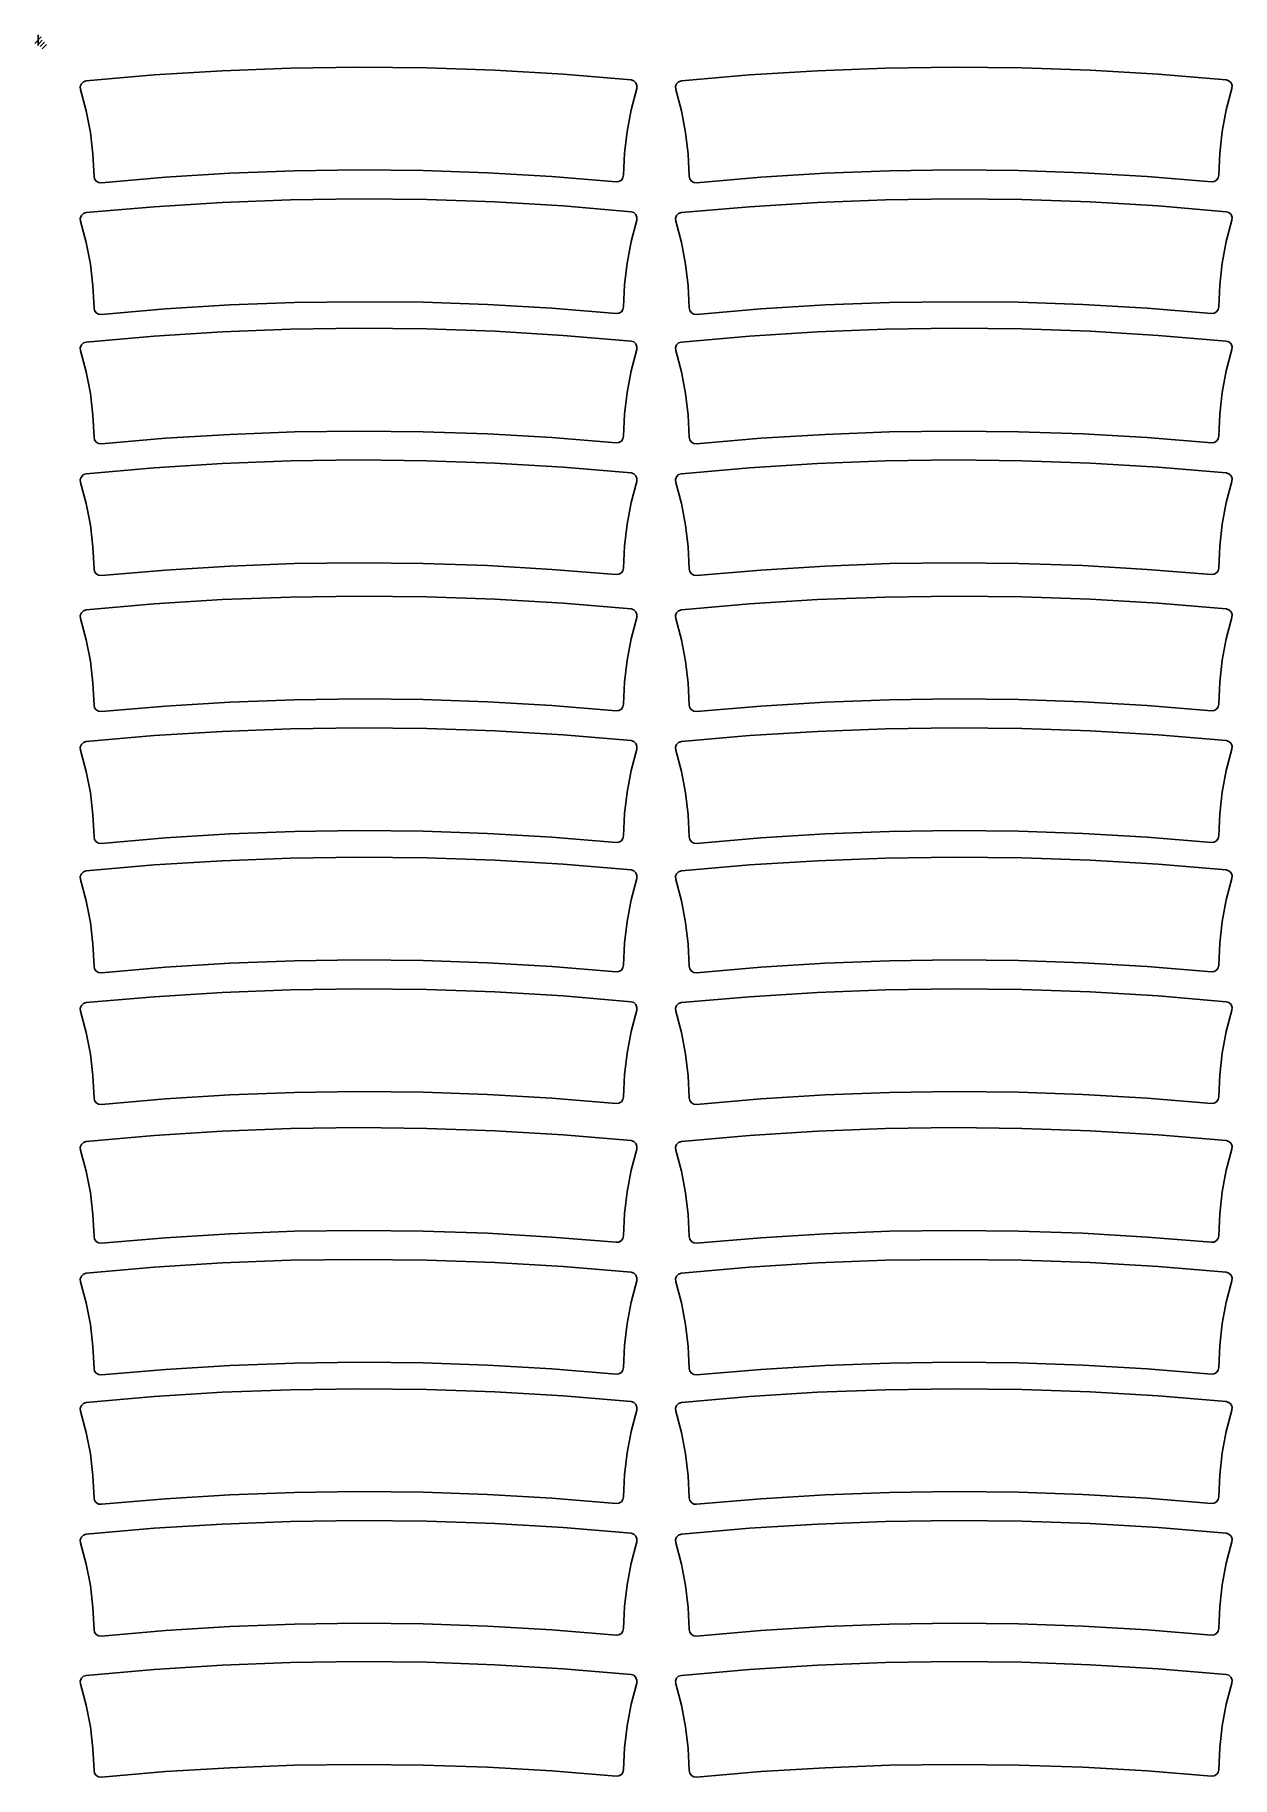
# Model space of a CAD drawing. Extents: x -1 to 317, y 27 to 489.
import ezdxf

# ---------------------------------------------------------------- set-up
doc = ezdxf.new("R2010")
doc.units = 0

msp = doc.modelspace()

# ---------------------------------------------------------------- linework, layer by layer
at = {"layer": 'Layer 1'}
for p, q in [((0.846666, 488.527), (-0.846666, 486.833)), ((0, 489.091), (0, 486.269)), ((1.12889, 487.68), (0, 486.55111)), ((1.69333, 487.116), (0.56444, 485.98711)), ((2.25778, 486.551), (1.12889, 485.42211))]:
    msp.add_line(p, q, dxfattribs=at)
at = {"layer": 'PERIMETER'}
for p, q in [((66.910876, 480.273143), (84.98301, 480.524939)), ((84.98301, 480.524939), (103.055914, 480.336343)), ((224.688876, 480.273143), (242.76101, 480.524939)), ((242.76101, 480.524939), (260.833914, 480.336343)), ((11.200431, 475.36565), (11.4785, 476.092545)), ((11.4785, 476.092545), (12.041029, 476.630374)), ((12.041029, 476.630374), (12.77967, 476.875546)), ((12.77967, 476.875546), (30.801148, 478.448432)), ((30.801148, 478.448432), (48.847569, 479.580969)), ((48.847569, 479.580969), (66.910876, 480.273143)), ((103.055914, 480.336343), (121.12153, 479.707341)), ((121.12153, 479.707341), (139.171801, 478.63792)), ((139.171801, 478.63792), (157.19867, 477.128064)), ((157.19867, 477.128064), (157.938164, 476.885475)), ((157.938164, 476.885475), (158.50257, 476.349615)), ((158.50257, 476.349615), (158.783178, 475.623694)), ((168.978431, 475.36565), (169.2565, 476.092545)), ((169.2565, 476.092545), (169.819029, 476.630374)), ((169.819029, 476.630374), (170.55767, 476.875546)), ((170.55767, 476.875546), (188.579148, 478.448432)), ((188.579148, 478.448432), (206.625569, 479.580969)), ((206.625569, 479.580969), (224.688876, 480.273143)), ((260.833914, 480.336343), (278.89953, 479.707341)), ((278.89953, 479.707341), (296.949801, 478.63792)), ((296.949801, 478.63792), (314.97667, 477.128064)), ((314.97667, 477.128064), (315.716164, 476.885475)), ((315.716164, 476.885475), (316.28057, 476.349615)), ((316.28057, 476.349615), (316.561178, 475.623694)), ((11.26038, 474.589696), (11.200431, 475.36565)), ((12.773275, 468.957597), (11.26038, 474.589696)), ((158.72594, 474.847534), (157.232764, 469.210199)), ((158.783178, 475.623694), (158.72594, 474.847534)), ((169.03838, 474.589696), (168.978431, 475.36565)), ((170.551275, 468.957597), (169.03838, 474.589696)), ((316.50394, 474.847534), (315.010764, 469.210199)), ((316.561178, 475.623694), (316.50394, 474.847534)), ((13.876877, 463.238839), (12.773275, 468.957597)), ((157.232764, 469.210199), (156.149179, 463.487637)), ((171.654877, 463.238839), (170.551275, 468.957597)), ((315.010764, 469.210199), (313.927179, 463.487637)), ((14.567713, 457.455685), (13.876877, 463.238839)), ((156.149179, 463.487637), (155.478579, 457.702125)), ((172.345713, 457.455685), (171.654877, 463.238839)), ((313.927179, 463.487637), (313.256579, 457.702125)), ((14.84231, 451.630396), (14.567713, 457.455685)), ((155.478579, 457.702125), (155.22436, 451.875934)), ((172.62031, 451.630396), (172.345713, 457.455685)), ((313.256579, 457.702125), (313.00236, 451.875934)), ((67.950318, 453.037529), (50.878394, 452.395127)), ((85.030287, 453.271579), (67.950318, 453.037529)), ((102.11097, 453.097264), (85.030287, 453.271579)), ((119.185037, 452.514571), (102.11097, 453.097264)), ((225.728318, 453.037529), (208.656394, 452.395127)), ((242.808287, 453.271579), (225.728318, 453.037529)), ((259.88897, 453.097264), (242.808287, 453.271579)), ((276.963037, 452.514571), (259.88897, 453.097264)), ((15.000282, 450.91834), (14.84231, 451.630396)), ((15.4315, 450.330097), (15.000282, 450.91834)), ((16.063017, 449.965178), (15.4315, 450.330097)), ((16.788, 449.885316), (16.063017, 449.965178)), ((33.821844, 451.344385), (16.788, 449.885316)), ((50.878394, 452.395127), (33.821844, 451.344385)), ((136.245157, 451.523487), (119.185037, 452.514571)), ((153.284, 450.124), (136.245157, 451.523487)), ((153.28476, 450.124044), (153.284, 450.124)), ((154.009471, 450.206435), (153.28476, 450.124044)), ((154.639719, 450.573562), (154.009471, 450.206435)), ((155.068882, 451.163318), (154.639719, 450.573562)), ((155.22436, 451.875934), (155.068882, 451.163318)), ((172.778282, 450.91834), (172.62031, 451.630396)), ((173.2095, 450.330097), (172.778282, 450.91834)), ((173.841017, 449.965178), (173.2095, 450.330097)), ((174.566, 449.885316), (173.841017, 449.965178)), ((191.599844, 451.344385), (174.566, 449.885316)), ((208.656394, 452.395127), (191.599844, 451.344385)), ((294.023157, 451.523487), (276.963037, 452.514571)), ((311.062, 450.124), (294.023157, 451.523487)), ((311.06276, 450.124044), (311.062, 450.124)), ((311.787471, 450.206435), (311.06276, 450.124044)), ((312.417719, 450.573562), (311.787471, 450.206435)), ((312.846882, 451.163318), (312.417719, 450.573562)), ((313.00236, 451.875934), (312.846882, 451.163318)), ((12.77967, 441.952546), (30.801148, 443.525432)), ((30.801148, 443.525432), (48.847569, 444.657969)), ((48.847569, 444.657969), (66.910876, 445.350143)), ((66.910876, 445.350143), (84.98301, 445.601939)), ((84.98301, 445.601939), (103.055914, 445.413343)), ((103.055914, 445.413343), (121.12153, 444.784341)), ((121.12153, 444.784341), (139.171801, 443.71492)), ((139.171801, 443.71492), (157.19867, 442.205064)), ((170.55767, 441.952546), (188.579148, 443.525432)), ((188.579148, 443.525432), (206.625569, 444.657969)), ((206.625569, 444.657969), (224.688876, 445.350143)), ((224.688876, 445.350143), (242.76101, 445.601939)), ((242.76101, 445.601939), (260.833914, 445.413343)), ((260.833914, 445.413343), (278.89953, 444.784341)), ((278.89953, 444.784341), (296.949801, 443.71492)), ((296.949801, 443.71492), (314.97667, 442.205064)), ((11.200431, 440.44265), (11.4785, 441.169545)), ((11.26038, 439.666696), (11.200431, 440.44265)), ((12.773275, 434.034597), (11.26038, 439.666696)), ((11.4785, 441.169545), (12.041029, 441.707374)), ((12.041029, 441.707374), (12.77967, 441.952546)), ((157.19867, 442.205064), (157.938164, 441.962475)), ((158.72594, 439.924534), (157.232764, 434.287199)), ((157.938164, 441.962475), (158.50257, 441.426615)), ((158.50257, 441.426615), (158.783178, 440.700694)), ((158.783178, 440.700694), (158.72594, 439.924534)), ((168.978431, 440.44265), (169.2565, 441.169545)), ((169.03838, 439.666696), (168.978431, 440.44265)), ((170.551275, 434.034597), (169.03838, 439.666696)), ((169.2565, 441.169545), (169.819029, 441.707374)), ((169.819029, 441.707374), (170.55767, 441.952546)), ((314.97667, 442.205064), (315.716164, 441.962475)), ((316.50394, 439.924534), (315.010764, 434.287199)), ((315.716164, 441.962475), (316.28057, 441.426615)), ((316.28057, 441.426615), (316.561178, 440.700694)), ((316.561178, 440.700694), (316.50394, 439.924534)), ((157.232764, 434.287199), (156.149179, 428.564637)), ((315.010764, 434.287199), (313.927179, 428.564637)), ((13.876877, 428.315839), (12.773275, 434.034597)), ((171.654877, 428.315839), (170.551275, 434.034597)), ((14.567713, 422.532685), (13.876877, 428.315839)), ((156.149179, 428.564637), (155.478579, 422.779125)), ((172.345713, 422.532685), (171.654877, 428.315839)), ((313.927179, 428.564637), (313.256579, 422.779125)), ((14.84231, 416.707396), (14.567713, 422.532685)), ((155.478579, 422.779125), (155.22436, 416.952934)), ((172.62031, 416.707396), (172.345713, 422.532685)), ((313.256579, 422.779125), (313.00236, 416.952934)), ((15.000282, 415.99534), (14.84231, 416.707396)), ((15.4315, 415.407097), (15.000282, 415.99534)), ((33.821844, 416.421385), (16.788, 414.962316)), ((50.878394, 417.472127), (33.821844, 416.421385)), ((67.950318, 418.114529), (50.878394, 417.472127)), ((85.030287, 418.348579), (67.950318, 418.114529)), ((102.11097, 418.174264), (85.030287, 418.348579)), ((119.185037, 417.591571), (102.11097, 418.174264)), ((136.245157, 416.600487), (119.185037, 417.591571)), ((153.284, 415.201), (136.245157, 416.600487)), ((155.068882, 416.240318), (154.639719, 415.650562)), ((155.22436, 416.952934), (155.068882, 416.240318)), ((172.778282, 415.99534), (172.62031, 416.707396)), ((173.2095, 415.407097), (172.778282, 415.99534)), ((191.599844, 416.421385), (174.566, 414.962316)), ((208.656394, 417.472127), (191.599844, 416.421385)), ((225.728318, 418.114529), (208.656394, 417.472127)), ((242.808287, 418.348579), (225.728318, 418.114529)), ((259.88897, 418.174264), (242.808287, 418.348579)), ((276.963037, 417.591571), (259.88897, 418.174264)), ((294.023157, 416.600487), (276.963037, 417.591571)), ((311.062, 415.201), (294.023157, 416.600487)), ((312.846882, 416.240318), (312.417719, 415.650562)), ((313.00236, 416.952934), (312.846882, 416.240318)), ((16.063017, 415.042178), (15.4315, 415.407097)), ((16.788, 414.962316), (16.063017, 415.042178)), ((66.910876, 411.051143), (84.98301, 411.302939)), ((84.98301, 411.302939), (103.055914, 411.114343)), ((153.28476, 415.201044), (153.284, 415.201)), ((154.009471, 415.283435), (153.28476, 415.201044)), ((154.639719, 415.650562), (154.009471, 415.283435)), ((173.841017, 415.042178), (173.2095, 415.407097)), ((174.566, 414.962316), (173.841017, 415.042178)), ((224.688876, 411.051143), (242.76101, 411.302939)), ((242.76101, 411.302939), (260.833914, 411.114343)), ((311.06276, 415.201044), (311.062, 415.201)), ((311.787471, 415.283435), (311.06276, 415.201044)), ((312.417719, 415.650562), (311.787471, 415.283435)), ((11.200431, 406.14365), (11.4785, 406.870545)), ((11.4785, 406.870545), (12.041029, 407.408374)), ((12.041029, 407.408374), (12.77967, 407.653546)), ((12.77967, 407.653546), (30.801148, 409.226432)), ((30.801148, 409.226432), (48.847569, 410.358969)), ((48.847569, 410.358969), (66.910876, 411.051143)), ((103.055914, 411.114343), (121.12153, 410.485341)), ((121.12153, 410.485341), (139.171801, 409.41592)), ((139.171801, 409.41592), (157.19867, 407.906064)), ((157.19867, 407.906064), (157.938164, 407.663475)), ((157.938164, 407.663475), (158.50257, 407.127615)), ((158.50257, 407.127615), (158.783178, 406.401694)), ((168.978431, 406.14365), (169.2565, 406.870545)), ((169.2565, 406.870545), (169.819029, 407.408374)), ((169.819029, 407.408374), (170.55767, 407.653546)), ((170.55767, 407.653546), (188.579148, 409.226432)), ((188.579148, 409.226432), (206.625569, 410.358969)), ((206.625569, 410.358969), (224.688876, 411.051143)), ((260.833914, 411.114343), (278.89953, 410.485341)), ((278.89953, 410.485341), (296.949801, 409.41592)), ((296.949801, 409.41592), (314.97667, 407.906064)), ((314.97667, 407.906064), (315.716164, 407.663475)), ((315.716164, 407.663475), (316.28057, 407.127615)), ((316.28057, 407.127615), (316.561178, 406.401694)), ((11.26038, 405.367696), (11.200431, 406.14365)), ((12.773275, 399.735597), (11.26038, 405.367696)), ((158.72594, 405.625534), (157.232764, 399.988199)), ((158.783178, 406.401694), (158.72594, 405.625534)), ((169.03838, 405.367696), (168.978431, 406.14365)), ((170.551275, 399.735597), (169.03838, 405.367696)), ((316.50394, 405.625534), (315.010764, 399.988199)), ((316.561178, 406.401694), (316.50394, 405.625534)), ((13.876877, 394.016839), (12.773275, 399.735597)), ((157.232764, 399.988199), (156.149179, 394.265637)), ((171.654877, 394.016839), (170.551275, 399.735597)), ((315.010764, 399.988199), (313.927179, 394.265637)), ((14.567713, 388.233685), (13.876877, 394.016839)), ((156.149179, 394.265637), (155.478579, 388.480125)), ((172.345713, 388.233685), (171.654877, 394.016839)), ((313.927179, 394.265637), (313.256579, 388.480125)), ((14.84231, 382.408396), (14.567713, 388.233685)), ((155.478579, 388.480125), (155.22436, 382.653934)), ((172.62031, 382.408396), (172.345713, 388.233685)), ((313.256579, 388.480125), (313.00236, 382.653934)), ((67.950318, 383.815529), (50.878394, 383.173127)), ((85.030287, 384.049579), (67.950318, 383.815529)), ((102.11097, 383.875264), (85.030287, 384.049579)), ((119.185037, 383.292571), (102.11097, 383.875264)), ((225.728318, 383.815529), (208.656394, 383.173127)), ((242.808287, 384.049579), (225.728318, 383.815529)), ((259.88897, 383.875264), (242.808287, 384.049579)), ((276.963037, 383.292571), (259.88897, 383.875264)), ((15.000282, 381.69634), (14.84231, 382.408396)), ((15.4315, 381.108097), (15.000282, 381.69634)), ((16.063017, 380.743178), (15.4315, 381.108097)), ((16.788, 380.663316), (16.063017, 380.743178)), ((33.821844, 382.122385), (16.788, 380.663316)), ((50.878394, 383.173127), (33.821844, 382.122385)), ((136.245157, 382.301487), (119.185037, 383.292571)), ((153.284, 380.902), (136.245157, 382.301487)), ((153.28476, 380.902044), (153.284, 380.902)), ((154.009471, 380.984435), (153.28476, 380.902044)), ((154.639719, 381.351562), (154.009471, 380.984435)), ((155.068882, 381.941318), (154.639719, 381.351562)), ((155.22436, 382.653934), (155.068882, 381.941318)), ((172.778282, 381.69634), (172.62031, 382.408396)), ((173.2095, 381.108097), (172.778282, 381.69634)), ((173.841017, 380.743178), (173.2095, 381.108097)), ((174.566, 380.663316), (173.841017, 380.743178)), ((191.599844, 382.122385), (174.566, 380.663316)), ((208.656394, 383.173127), (191.599844, 382.122385)), ((294.023157, 382.301487), (276.963037, 383.292571)), ((311.062, 380.902), (294.023157, 382.301487)), ((311.06276, 380.902044), (311.062, 380.902)), ((311.787471, 380.984435), (311.06276, 380.902044)), ((312.417719, 381.351562), (311.787471, 380.984435)), ((312.846882, 381.941318), (312.417719, 381.351562)), ((313.00236, 382.653934), (312.846882, 381.941318)), ((12.77967, 372.729546), (30.801148, 374.302432)), ((30.801148, 374.302432), (48.847569, 375.434969)), ((48.847569, 375.434969), (66.910876, 376.127143)), ((66.910876, 376.127143), (84.98301, 376.378939)), ((84.98301, 376.378939), (103.055914, 376.190343)), ((103.055914, 376.190343), (121.12153, 375.561341)), ((121.12153, 375.561341), (139.171801, 374.49192)), ((139.171801, 374.49192), (157.19867, 372.982064)), ((170.55767, 372.729546), (188.579148, 374.302432)), ((188.579148, 374.302432), (206.625569, 375.434969)), ((206.625569, 375.434969), (224.688876, 376.127143)), ((224.688876, 376.127143), (242.76101, 376.378939)), ((242.76101, 376.378939), (260.833914, 376.190343)), ((260.833914, 376.190343), (278.89953, 375.561341)), ((278.89953, 375.561341), (296.949801, 374.49192)), ((296.949801, 374.49192), (314.97667, 372.982064)), ((11.200431, 371.21965), (11.4785, 371.946545)), ((11.26038, 370.443696), (11.200431, 371.21965)), ((12.773275, 364.811597), (11.26038, 370.443696)), ((11.4785, 371.946545), (12.041029, 372.484374)), ((12.041029, 372.484374), (12.77967, 372.729546)), ((157.19867, 372.982064), (157.938164, 372.739475)), ((158.72594, 370.701534), (157.232764, 365.064199)), ((157.938164, 372.739475), (158.50257, 372.203615)), ((158.50257, 372.203615), (158.783178, 371.477694)), ((158.783178, 371.477694), (158.72594, 370.701534)), ((168.978431, 371.21965), (169.2565, 371.946545)), ((169.03838, 370.443696), (168.978431, 371.21965)), ((170.551275, 364.811597), (169.03838, 370.443696)), ((169.2565, 371.946545), (169.819029, 372.484374)), ((169.819029, 372.484374), (170.55767, 372.729546)), ((314.97667, 372.982064), (315.716164, 372.739475)), ((316.50394, 370.701534), (315.010764, 365.064199)), ((315.716164, 372.739475), (316.28057, 372.203615)), ((316.28057, 372.203615), (316.561178, 371.477694)), ((316.561178, 371.477694), (316.50394, 370.701534)), ((157.232764, 365.064199), (156.149179, 359.341637)), ((315.010764, 365.064199), (313.927179, 359.341637)), ((13.876877, 359.092839), (12.773275, 364.811597)), ((171.654877, 359.092839), (170.551275, 364.811597)), ((14.567713, 353.309685), (13.876877, 359.092839)), ((156.149179, 359.341637), (155.478579, 353.556125)), ((172.345713, 353.309685), (171.654877, 359.092839)), ((313.927179, 359.341637), (313.256579, 353.556125)), ((14.84231, 347.484396), (14.567713, 353.309685)), ((155.478579, 353.556125), (155.22436, 347.729934)), ((172.62031, 347.484396), (172.345713, 353.309685)), ((313.256579, 353.556125), (313.00236, 347.729934)), ((15.000282, 346.77234), (14.84231, 347.484396)), ((15.4315, 346.184097), (15.000282, 346.77234)), ((33.821844, 347.198385), (16.788, 345.739316)), ((50.878394, 348.249127), (33.821844, 347.198385)), ((67.950318, 348.891529), (50.878394, 348.249127)), ((85.030287, 349.125579), (67.950318, 348.891529)), ((102.11097, 348.951264), (85.030287, 349.125579)), ((119.185037, 348.368571), (102.11097, 348.951264)), ((136.245157, 347.377487), (119.185037, 348.368571)), ((153.284, 345.978), (136.245157, 347.377487)), ((155.068882, 347.017318), (154.639719, 346.427562)), ((155.22436, 347.729934), (155.068882, 347.017318)), ((172.778282, 346.77234), (172.62031, 347.484396)), ((173.2095, 346.184097), (172.778282, 346.77234)), ((191.599844, 347.198385), (174.566, 345.739316)), ((208.656394, 348.249127), (191.599844, 347.198385)), ((225.728318, 348.891529), (208.656394, 348.249127)), ((242.808287, 349.125579), (225.728318, 348.891529)), ((259.88897, 348.951264), (242.808287, 349.125579)), ((276.963037, 348.368571), (259.88897, 348.951264)), ((294.023157, 347.377487), (276.963037, 348.368571)), ((311.062, 345.978), (294.023157, 347.377487)), ((312.846882, 347.017318), (312.417719, 346.427562)), ((313.00236, 347.729934), (312.846882, 347.017318)), ((16.063017, 345.819178), (15.4315, 346.184097)), ((16.788, 345.739316), (16.063017, 345.819178)), ((153.28476, 345.978044), (153.284, 345.978)), ((154.009471, 346.060435), (153.28476, 345.978044)), ((154.639719, 346.427562), (154.009471, 346.060435)), ((173.841017, 345.819178), (173.2095, 346.184097)), ((174.566, 345.739316), (173.841017, 345.819178)), ((311.06276, 345.978044), (311.062, 345.978)), ((311.787471, 346.060435), (311.06276, 345.978044)), ((312.417719, 346.427562), (311.787471, 346.060435)), ((12.77967, 336.646546), (30.801148, 338.219432)), ((30.801148, 338.219432), (48.847569, 339.351969)), ((48.847569, 339.351969), (66.910876, 340.044143)), ((66.910876, 340.044143), (84.98301, 340.295939)), ((84.98301, 340.295939), (103.055914, 340.107343)), ((103.055914, 340.107343), (121.12153, 339.478341)), ((121.12153, 339.478341), (139.171801, 338.40892)), ((139.171801, 338.40892), (157.19867, 336.899064)), ((170.55767, 336.646546), (188.579148, 338.219432)), ((188.579148, 338.219432), (206.625569, 339.351969)), ((206.625569, 339.351969), (224.688876, 340.044143)), ((224.688876, 340.044143), (242.76101, 340.295939)), ((242.76101, 340.295939), (260.833914, 340.107343)), ((260.833914, 340.107343), (278.89953, 339.478341)), ((278.89953, 339.478341), (296.949801, 338.40892)), ((296.949801, 338.40892), (314.97667, 336.899064)), ((11.200431, 335.13665), (11.4785, 335.863545)), ((11.26038, 334.360696), (11.200431, 335.13665)), ((12.773275, 328.728597), (11.26038, 334.360696)), ((11.4785, 335.863545), (12.041029, 336.401374)), ((12.041029, 336.401374), (12.77967, 336.646546)), ((157.19867, 336.899064), (157.938164, 336.656475)), ((158.72594, 334.618534), (157.232764, 328.981199)), ((157.938164, 336.656475), (158.50257, 336.120615)), ((158.50257, 336.120615), (158.783178, 335.394694)), ((158.783178, 335.394694), (158.72594, 334.618534)), ((168.978431, 335.13665), (169.2565, 335.863545)), ((169.03838, 334.360696), (168.978431, 335.13665)), ((170.551275, 328.728597), (169.03838, 334.360696)), ((169.2565, 335.863545), (169.819029, 336.401374)), ((169.819029, 336.401374), (170.55767, 336.646546)), ((314.97667, 336.899064), (315.716164, 336.656475)), ((316.50394, 334.618534), (315.010764, 328.981199)), ((315.716164, 336.656475), (316.28057, 336.120615)), ((316.28057, 336.120615), (316.561178, 335.394694)), ((316.561178, 335.394694), (316.50394, 334.618534)), ((13.876877, 323.009839), (12.773275, 328.728597)), ((157.232764, 328.981199), (156.149179, 323.258637)), ((171.654877, 323.009839), (170.551275, 328.728597)), ((315.010764, 328.981199), (313.927179, 323.258637)), ((14.567713, 317.226685), (13.876877, 323.009839)), ((156.149179, 323.258637), (155.478579, 317.473125)), ((172.345713, 317.226685), (171.654877, 323.009839)), ((313.927179, 323.258637), (313.256579, 317.473125)), ((14.84231, 311.401396), (14.567713, 317.226685)), ((155.478579, 317.473125), (155.22436, 311.646934)), ((172.62031, 311.401396), (172.345713, 317.226685)), ((313.256579, 317.473125), (313.00236, 311.646934)), ((15.000282, 310.68934), (14.84231, 311.401396)), ((15.4315, 310.101097), (15.000282, 310.68934)), ((16.063017, 309.736178), (15.4315, 310.101097)), ((16.788, 309.656316), (16.063017, 309.736178)), ((33.821844, 311.115385), (16.788, 309.656316)), ((50.878394, 312.166127), (33.821844, 311.115385)), ((67.950318, 312.808529), (50.878394, 312.166127)), ((85.030287, 313.042579), (67.950318, 312.808529)), ((102.11097, 312.868264), (85.030287, 313.042579)), ((119.185037, 312.285571), (102.11097, 312.868264)), ((136.245157, 311.294487), (119.185037, 312.285571)), ((153.284, 309.895), (136.245157, 311.294487)), ((153.28476, 309.895044), (153.284, 309.895)), ((154.009471, 309.977435), (153.28476, 309.895044)), ((154.639719, 310.344562), (154.009471, 309.977435)), ((155.068882, 310.934318), (154.639719, 310.344562)), ((155.22436, 311.646934), (155.068882, 310.934318)), ((172.778282, 310.68934), (172.62031, 311.401396)), ((173.2095, 310.101097), (172.778282, 310.68934)), ((173.841017, 309.736178), (173.2095, 310.101097)), ((174.566, 309.656316), (173.841017, 309.736178)), ((191.599844, 311.115385), (174.566, 309.656316)), ((208.656394, 312.166127), (191.599844, 311.115385)), ((225.728318, 312.808529), (208.656394, 312.166127)), ((242.808287, 313.042579), (225.728318, 312.808529)), ((259.88897, 312.868264), (242.808287, 313.042579)), ((276.963037, 312.285571), (259.88897, 312.868264)), ((294.023157, 311.294487), (276.963037, 312.285571)), ((311.062, 309.895), (294.023157, 311.294487)), ((311.06276, 309.895044), (311.062, 309.895)), ((311.787471, 309.977435), (311.06276, 309.895044)), ((312.417719, 310.344562), (311.787471, 309.977435)), ((312.846882, 310.934318), (312.417719, 310.344562)), ((313.00236, 311.646934), (312.846882, 310.934318)), ((48.847569, 304.428969), (66.910876, 305.121143)), ((66.910876, 305.121143), (84.98301, 305.372939)), ((84.98301, 305.372939), (103.055914, 305.184343)), ((103.055914, 305.184343), (121.12153, 304.555341)), ((206.625569, 304.428969), (224.688876, 305.121143)), ((224.688876, 305.121143), (242.76101, 305.372939)), ((242.76101, 305.372939), (260.833914, 305.184343)), ((260.833914, 305.184343), (278.89953, 304.555341)), ((11.200431, 300.21365), (11.4785, 300.940545)), ((11.4785, 300.940545), (12.041029, 301.478374)), ((12.041029, 301.478374), (12.77967, 301.723546)), ((12.77967, 301.723546), (30.801148, 303.296432)), ((30.801148, 303.296432), (48.847569, 304.428969)), ((121.12153, 304.555341), (139.171801, 303.48592)), ((139.171801, 303.48592), (157.19867, 301.976064)), ((157.19867, 301.976064), (157.938164, 301.733475)), ((157.938164, 301.733475), (158.50257, 301.197615)), ((158.50257, 301.197615), (158.783178, 300.471694)), ((158.783178, 300.471694), (158.72594, 299.695534)), ((168.978431, 300.21365), (169.2565, 300.940545)), ((169.2565, 300.940545), (169.819029, 301.478374)), ((169.819029, 301.478374), (170.55767, 301.723546)), ((170.55767, 301.723546), (188.579148, 303.296432)), ((188.579148, 303.296432), (206.625569, 304.428969)), ((278.89953, 304.555341), (296.949801, 303.48592)), ((296.949801, 303.48592), (314.97667, 301.976064)), ((314.97667, 301.976064), (315.716164, 301.733475)), ((315.716164, 301.733475), (316.28057, 301.197615)), ((316.28057, 301.197615), (316.561178, 300.471694)), ((316.561178, 300.471694), (316.50394, 299.695534)), ((11.26038, 299.437696), (11.200431, 300.21365)), ((12.773275, 293.805597), (11.26038, 299.437696)), ((158.72594, 299.695534), (157.232764, 294.058199)), ((169.03838, 299.437696), (168.978431, 300.21365)), ((170.551275, 293.805597), (169.03838, 299.437696)), ((316.50394, 299.695534), (315.010764, 294.058199)), ((13.876877, 288.086839), (12.773275, 293.805597)), ((157.232764, 294.058199), (156.149179, 288.335637)), ((171.654877, 288.086839), (170.551275, 293.805597)), ((315.010764, 294.058199), (313.927179, 288.335637)), ((14.567713, 282.303685), (13.876877, 288.086839)), ((156.149179, 288.335637), (155.478579, 282.550125)), ((172.345713, 282.303685), (171.654877, 288.086839)), ((313.927179, 288.335637), (313.256579, 282.550125)), ((14.84231, 276.478396), (14.567713, 282.303685)), ((155.478579, 282.550125), (155.22436, 276.723934)), ((172.62031, 276.478396), (172.345713, 282.303685)), ((313.256579, 282.550125), (313.00236, 276.723934)), ((50.878394, 277.243127), (33.821844, 276.192385)), ((67.950318, 277.885529), (50.878394, 277.243127)), ((85.030287, 278.119579), (67.950318, 277.885529)), ((102.11097, 277.945264), (85.030287, 278.119579)), ((119.185037, 277.362571), (102.11097, 277.945264)), ((136.245157, 276.371487), (119.185037, 277.362571)), ((208.656394, 277.243127), (191.599844, 276.192385)), ((225.728318, 277.885529), (208.656394, 277.243127)), ((242.808287, 278.119579), (225.728318, 277.885529)), ((259.88897, 277.945264), (242.808287, 278.119579)), ((276.963037, 277.362571), (259.88897, 277.945264)), ((294.023157, 276.371487), (276.963037, 277.362571)), ((15.000282, 275.76634), (14.84231, 276.478396)), ((15.4315, 275.178097), (15.000282, 275.76634)), ((16.063017, 274.813178), (15.4315, 275.178097)), ((16.788, 274.733316), (16.063017, 274.813178)), ((33.821844, 276.192385), (16.788, 274.733316)), ((153.284, 274.972), (136.245157, 276.371487)), ((153.28476, 274.972044), (153.284, 274.972)), ((154.009471, 275.054435), (153.28476, 274.972044)), ((154.639719, 275.421562), (154.009471, 275.054435)), ((155.068882, 276.011318), (154.639719, 275.421562)), ((155.22436, 276.723934), (155.068882, 276.011318)), ((172.778282, 275.76634), (172.62031, 276.478396)), ((173.2095, 275.178097), (172.778282, 275.76634)), ((173.841017, 274.813178), (173.2095, 275.178097)), ((174.566, 274.733316), (173.841017, 274.813178)), ((191.599844, 276.192385), (174.566, 274.733316)), ((311.062, 274.972), (294.023157, 276.371487)), ((311.06276, 274.972044), (311.062, 274.972)), ((311.787471, 275.054435), (311.06276, 274.972044)), ((312.417719, 275.421562), (311.787471, 275.054435)), ((312.846882, 276.011318), (312.417719, 275.421562)), ((313.00236, 276.723934), (312.846882, 276.011318)), ((12.77967, 267.424546), (30.801148, 268.997432)), ((30.801148, 268.997432), (48.847569, 270.129969)), ((48.847569, 270.129969), (66.910876, 270.822143)), ((66.910876, 270.822143), (84.98301, 271.073939)), ((84.98301, 271.073939), (103.055914, 270.885343)), ((103.055914, 270.885343), (121.12153, 270.256341)), ((121.12153, 270.256341), (139.171801, 269.18692)), ((139.171801, 269.18692), (157.19867, 267.677064)), ((170.55767, 267.424546), (188.579148, 268.997432)), ((188.579148, 268.997432), (206.625569, 270.129969)), ((206.625569, 270.129969), (224.688876, 270.822143)), ((224.688876, 270.822143), (242.76101, 271.073939)), ((242.76101, 271.073939), (260.833914, 270.885343)), ((260.833914, 270.885343), (278.89953, 270.256341)), ((278.89953, 270.256341), (296.949801, 269.18692)), ((296.949801, 269.18692), (314.97667, 267.677064)), ((11.200431, 265.91465), (11.4785, 266.641545)), ((11.26038, 265.138696), (11.200431, 265.91465)), ((12.773275, 259.506597), (11.26038, 265.138696)), ((11.4785, 266.641545), (12.041029, 267.179374)), ((12.041029, 267.179374), (12.77967, 267.424546)), ((157.19867, 267.677064), (157.938164, 267.434475)), ((158.72594, 265.396534), (157.232764, 259.759199)), ((157.938164, 267.434475), (158.50257, 266.898615)), ((158.50257, 266.898615), (158.783178, 266.172694)), ((158.783178, 266.172694), (158.72594, 265.396534)), ((168.978431, 265.91465), (169.2565, 266.641545)), ((169.03838, 265.138696), (168.978431, 265.91465)), ((170.551275, 259.506597), (169.03838, 265.138696)), ((169.2565, 266.641545), (169.819029, 267.179374)), ((169.819029, 267.179374), (170.55767, 267.424546)), ((314.97667, 267.677064), (315.716164, 267.434475)), ((316.50394, 265.396534), (315.010764, 259.759199)), ((315.716164, 267.434475), (316.28057, 266.898615)), ((316.28057, 266.898615), (316.561178, 266.172694)), ((316.561178, 266.172694), (316.50394, 265.396534)), ((13.876877, 253.787839), (12.773275, 259.506597)), ((157.232764, 259.759199), (156.149179, 254.036637)), ((171.654877, 253.787839), (170.551275, 259.506597)), ((315.010764, 259.759199), (313.927179, 254.036637)), ((14.567713, 248.004685), (13.876877, 253.787839)), ((156.149179, 254.036637), (155.478579, 248.251125)), ((172.345713, 248.004685), (171.654877, 253.787839)), ((313.927179, 254.036637), (313.256579, 248.251125)), ((14.84231, 242.179396), (14.567713, 248.004685)), ((155.478579, 248.251125), (155.22436, 242.424934)), ((172.62031, 242.179396), (172.345713, 248.004685)), ((313.256579, 248.251125), (313.00236, 242.424934)), ((15.000282, 241.46734), (14.84231, 242.179396)), ((15.4315, 240.879097), (15.000282, 241.46734)), ((16.063017, 240.514178), (15.4315, 240.879097)), ((16.788, 240.434316), (16.063017, 240.514178)), ((33.821844, 241.893385), (16.788, 240.434316)), ((50.878394, 242.944127), (33.821844, 241.893385)), ((67.950318, 243.586529), (50.878394, 242.944127)), ((85.030287, 243.820579), (67.950318, 243.586529)), ((102.11097, 243.646264), (85.030287, 243.820579)), ((119.185037, 243.063571), (102.11097, 243.646264)), ((136.245157, 242.072487), (119.185037, 243.063571)), ((153.284, 240.673), (136.245157, 242.072487)), ((153.28476, 240.673044), (153.284, 240.673)), ((154.009471, 240.755435), (153.28476, 240.673044)), ((154.639719, 241.122562), (154.009471, 240.755435)), ((155.068882, 241.712318), (154.639719, 241.122562)), ((155.22436, 242.424934), (155.068882, 241.712318)), ((172.778282, 241.46734), (172.62031, 242.179396)), ((173.2095, 240.879097), (172.778282, 241.46734)), ((173.841017, 240.514178), (173.2095, 240.879097)), ((174.566, 240.434316), (173.841017, 240.514178)), ((191.599844, 241.893385), (174.566, 240.434316)), ((208.656394, 242.944127), (191.599844, 241.893385)), ((225.728318, 243.586529), (208.656394, 242.944127)), ((242.808287, 243.820579), (225.728318, 243.586529)), ((259.88897, 243.646264), (242.808287, 243.820579)), ((276.963037, 243.063571), (259.88897, 243.646264)), ((294.023157, 242.072487), (276.963037, 243.063571)), ((311.062, 240.673), (294.023157, 242.072487)), ((311.06276, 240.673044), (311.062, 240.673)), ((311.787471, 240.755435), (311.06276, 240.673044)), ((312.417719, 241.122562), (311.787471, 240.755435)), ((312.846882, 241.712318), (312.417719, 241.122562)), ((313.00236, 242.424934), (312.846882, 241.712318)), ((48.847569, 235.205969), (66.910876, 235.898143)), ((66.910876, 235.898143), (84.98301, 236.149939)), ((84.98301, 236.149939), (103.055914, 235.961343)), ((103.055914, 235.961343), (121.12153, 235.332341)), ((206.625569, 235.205969), (224.688876, 235.898143)), ((224.688876, 235.898143), (242.76101, 236.149939)), ((242.76101, 236.149939), (260.833914, 235.961343)), ((260.833914, 235.961343), (278.89953, 235.332341)), ((11.200431, 230.99065), (11.4785, 231.717545)), ((11.26038, 230.214696), (11.200431, 230.99065)), ((11.4785, 231.717545), (12.041029, 232.255374)), ((12.041029, 232.255374), (12.77967, 232.500546)), ((12.77967, 232.500546), (30.801148, 234.073432)), ((30.801148, 234.073432), (48.847569, 235.205969)), ((121.12153, 235.332341), (139.171801, 234.26292)), ((139.171801, 234.26292), (157.19867, 232.753064)), ((157.19867, 232.753064), (157.938164, 232.510475)), ((157.938164, 232.510475), (158.50257, 231.974615)), ((158.50257, 231.974615), (158.783178, 231.248694)), ((158.783178, 231.248694), (158.72594, 230.472534)), ((168.978431, 230.99065), (169.2565, 231.717545)), ((169.03838, 230.214696), (168.978431, 230.99065)), ((169.2565, 231.717545), (169.819029, 232.255374)), ((169.819029, 232.255374), (170.55767, 232.500546)), ((170.55767, 232.500546), (188.579148, 234.073432)), ((188.579148, 234.073432), (206.625569, 235.205969)), ((278.89953, 235.332341), (296.949801, 234.26292)), ((296.949801, 234.26292), (314.97667, 232.753064)), ((314.97667, 232.753064), (315.716164, 232.510475)), ((315.716164, 232.510475), (316.28057, 231.974615)), ((316.28057, 231.974615), (316.561178, 231.248694)), ((316.561178, 231.248694), (316.50394, 230.472534)), ((12.773275, 224.582597), (11.26038, 230.214696)), ((158.72594, 230.472534), (157.232764, 224.835199)), ((170.551275, 224.582597), (169.03838, 230.214696)), ((316.50394, 230.472534), (315.010764, 224.835199)), ((13.876877, 218.863839), (12.773275, 224.582597)), ((157.232764, 224.835199), (156.149179, 219.112637)), ((171.654877, 218.863839), (170.551275, 224.582597)), ((315.010764, 224.835199), (313.927179, 219.112637)), ((14.567713, 213.080685), (13.876877, 218.863839)), ((156.149179, 219.112637), (155.478579, 213.327125)), ((172.345713, 213.080685), (171.654877, 218.863839)), ((313.927179, 219.112637), (313.256579, 213.327125)), ((14.84231, 207.255396), (14.567713, 213.080685)), ((155.478579, 213.327125), (155.22436, 207.500934)), ((172.62031, 207.255396), (172.345713, 213.080685)), ((313.256579, 213.327125), (313.00236, 207.500934)), ((50.878394, 208.020127), (33.821844, 206.969385)), ((67.950318, 208.662529), (50.878394, 208.020127)), ((85.030287, 208.896579), (67.950318, 208.662529)), ((102.11097, 208.722264), (85.030287, 208.896579)), ((119.185037, 208.139571), (102.11097, 208.722264)), ((136.245157, 207.148487), (119.185037, 208.139571)), ((208.656394, 208.020127), (191.599844, 206.969385)), ((225.728318, 208.662529), (208.656394, 208.020127)), ((242.808287, 208.896579), (225.728318, 208.662529)), ((259.88897, 208.722264), (242.808287, 208.896579)), ((276.963037, 208.139571), (259.88897, 208.722264)), ((294.023157, 207.148487), (276.963037, 208.139571)), ((15.000282, 206.54334), (14.84231, 207.255396)), ((15.4315, 205.955097), (15.000282, 206.54334)), ((16.063017, 205.590178), (15.4315, 205.955097)), ((16.788, 205.510316), (16.063017, 205.590178)), ((33.821844, 206.969385), (16.788, 205.510316)), ((153.284, 205.749), (136.245157, 207.148487)), ((153.28476, 205.749044), (153.284, 205.749)), ((154.009471, 205.831435), (153.28476, 205.749044)), ((154.639719, 206.198562), (154.009471, 205.831435)), ((155.068882, 206.788318), (154.639719, 206.198562)), ((155.22436, 207.500934), (155.068882, 206.788318)), ((172.778282, 206.54334), (172.62031, 207.255396)), ((173.2095, 205.955097), (172.778282, 206.54334)), ((173.841017, 205.590178), (173.2095, 205.955097)), ((174.566, 205.510316), (173.841017, 205.590178)), ((191.599844, 206.969385), (174.566, 205.510316)), ((311.062, 205.749), (294.023157, 207.148487)), ((311.06276, 205.749044), (311.062, 205.749)), ((311.787471, 205.831435), (311.06276, 205.749044)), ((312.417719, 206.198562), (311.787471, 205.831435)), ((312.846882, 206.788318), (312.417719, 206.198562)), ((313.00236, 207.500934), (312.846882, 206.788318)), ((48.84757, 198.411965), (66.910876, 199.104137)), ((66.910876, 199.104137), (84.98301, 199.355931)), ((84.98301, 199.355931), (103.055914, 199.167333)), ((103.055914, 199.167333), (121.12153, 198.53833)), ((206.62557, 198.411965), (224.688876, 199.104137)), ((224.688876, 199.104137), (242.76101, 199.355931)), ((242.76101, 199.355931), (260.833914, 199.167333)), ((260.833914, 199.167333), (278.89953, 198.53833)), ((11.200427, 194.196642), (11.478495, 194.923541)), ((11.26038, 193.420685), (11.200427, 194.196642)), ((11.478495, 194.923541), (12.041026, 195.461373)), ((12.041026, 195.461373), (12.77967, 195.706545)), ((12.77967, 195.706545), (30.801148, 197.27943)), ((30.801148, 197.27943), (48.84757, 198.411965)), ((121.12153, 198.53833), (139.171802, 197.468906)), ((139.171802, 197.468906), (157.19867, 195.959049)), ((157.19867, 195.959049), (157.938161, 195.716461)), ((157.938161, 195.716461), (158.502566, 195.180603)), ((158.502566, 195.180603), (158.783174, 194.454686)), ((158.783174, 194.454686), (158.72594, 193.678529)), ((168.978427, 194.196642), (169.256495, 194.923541)), ((169.03838, 193.420685), (168.978427, 194.196642)), ((169.256495, 194.923541), (169.819026, 195.461373)), ((169.819026, 195.461373), (170.55767, 195.706545)), ((170.55767, 195.706545), (188.579148, 197.27943)), ((188.579148, 197.27943), (206.62557, 198.411965)), ((278.89953, 198.53833), (296.949802, 197.468906)), ((296.949802, 197.468906), (314.97667, 195.959049)), ((314.97667, 195.959049), (315.716161, 195.716461)), ((315.716161, 195.716461), (316.280566, 195.180603)), ((316.280566, 195.180603), (316.561174, 194.454686)), ((316.561174, 194.454686), (316.50394, 193.678529)), ((12.773275, 187.788586), (11.26038, 193.420685)), ((158.72594, 193.678529), (157.232764, 188.041194)), ((170.551275, 187.788586), (169.03838, 193.420685)), ((316.50394, 193.678529), (315.010764, 188.041194)), ((13.876877, 182.069828), (12.773275, 187.788586)), ((157.232764, 188.041194), (156.149179, 182.318632)), ((171.654877, 182.069828), (170.551275, 187.788586)), ((315.010764, 188.041194), (313.927179, 182.318632)), ((14.567713, 176.286674), (13.876877, 182.069828)), ((156.149179, 182.318632), (155.478579, 176.53312)), ((172.345713, 176.286674), (171.654877, 182.069828)), ((313.927179, 182.318632), (313.256579, 176.53312)), ((14.84231, 170.461385), (14.567713, 176.286674)), ((155.478579, 176.53312), (155.22436, 170.706929)), ((172.62031, 170.461385), (172.345713, 176.286674)), ((313.256579, 176.53312), (313.00236, 170.706929)), ((50.878394, 171.226133), (33.821844, 170.175392)), ((67.950318, 171.868535), (50.878394, 171.226133)), ((85.030288, 172.102584), (67.950318, 171.868535)), ((102.110971, 171.928267), (85.030288, 172.102584)), ((119.185037, 171.345573), (102.110971, 171.928267)), ((136.245157, 170.354488), (119.185037, 171.345573)), ((208.656394, 171.226133), (191.599844, 170.175392)), ((225.728318, 171.868535), (208.656394, 171.226133)), ((242.808288, 172.102584), (225.728318, 171.868535)), ((259.888971, 171.928267), (242.808288, 172.102584)), ((276.963037, 171.345573), (259.888971, 171.928267)), ((294.023157, 170.354488), (276.963037, 171.345573)), ((15.000288, 169.749335), (14.84231, 170.461385)), ((15.431507, 169.161099), (15.000288, 169.749335)), ((16.063021, 168.796186), (15.431507, 169.161099)), ((16.788, 168.716325), (16.063021, 168.796186)), ((33.821844, 170.175392), (16.788, 168.716325)), ((153.284, 168.955), (136.245157, 170.354488)), ((153.28476, 168.955039), (153.284, 168.955)), ((154.009471, 169.03743), (153.28476, 168.955039)), ((154.639719, 169.404557), (154.009471, 169.03743)), ((155.068882, 169.994313), (154.639719, 169.404557)), ((155.22436, 170.706929), (155.068882, 169.994313)), ((172.778288, 169.749335), (172.62031, 170.461385)), ((173.209507, 169.161099), (172.778288, 169.749335)), ((173.841021, 168.796186), (173.209507, 169.161099)), ((174.566, 168.716325), (173.841021, 168.796186)), ((191.599844, 170.175392), (174.566, 168.716325)), ((311.062, 168.955), (294.023157, 170.354488)), ((311.06276, 168.955039), (311.062, 168.955)), ((311.787471, 169.03743), (311.06276, 168.955039)), ((312.417719, 169.404557), (311.787471, 169.03743)), ((312.846882, 169.994313), (312.417719, 169.404557)), ((313.00236, 170.706929), (312.846882, 169.994313)), ((12.77967, 160.783475), (30.801148, 162.35636)), ((30.801148, 162.35636), (48.84757, 163.488895)), ((48.84757, 163.488895), (66.910876, 164.181067)), ((66.910876, 164.181067), (84.98301, 164.432861)), ((84.98301, 164.432861), (103.055914, 164.244263)), ((103.055914, 164.244263), (121.12153, 163.61526)), ((121.12153, 163.61526), (139.171802, 162.545836)), ((139.171802, 162.545836), (157.19867, 161.035979)), ((170.55767, 160.783475), (188.579148, 162.35636)), ((188.579148, 162.35636), (206.62557, 163.488895)), ((206.62557, 163.488895), (224.688876, 164.181067)), ((224.688876, 164.181067), (242.76101, 164.432861)), ((242.76101, 164.432861), (260.833914, 164.244263)), ((260.833914, 164.244263), (278.89953, 163.61526)), ((278.89953, 163.61526), (296.949802, 162.545836)), ((296.949802, 162.545836), (314.97667, 161.035979)), ((11.200427, 159.273572), (11.478495, 160.000471)), ((11.26038, 158.497615), (11.200427, 159.273572)), ((12.77327, 152.86554), (11.26038, 158.497615)), ((11.478495, 160.000471), (12.041026, 160.538303)), ((12.041026, 160.538303), (12.77967, 160.783475)), ((157.19867, 161.035979), (157.938161, 160.793391)), ((158.72594, 158.755459), (157.232764, 153.118124)), ((157.938161, 160.793391), (158.502566, 160.257533)), ((158.502566, 160.257533), (158.783174, 159.531616)), ((158.783174, 159.531616), (158.72594, 158.755459)), ((168.978427, 159.273572), (169.256495, 160.000471)), ((169.03838, 158.497615), (168.978427, 159.273572)), ((170.55127, 152.86554), (169.03838, 158.497615)), ((169.256495, 160.000471), (169.819026, 160.538303)), ((169.819026, 160.538303), (170.55767, 160.783475)), ((314.97667, 161.035979), (315.716161, 160.793391)), ((316.50394, 158.755459), (315.010764, 153.118124)), ((315.716161, 160.793391), (316.280566, 160.257533)), ((316.280566, 160.257533), (316.561174, 159.531616)), ((316.561174, 159.531616), (316.50394, 158.755459)), ((13.87687, 147.146807), (12.77327, 152.86554)), ((157.232764, 153.118124), (156.149179, 147.395562)), ((171.65487, 147.146807), (170.55127, 152.86554)), ((315.010764, 153.118124), (313.927179, 147.395562)), ((14.567708, 141.363678), (13.87687, 147.146807)), ((156.149179, 147.395562), (155.478579, 141.61005)), ((172.345708, 141.363678), (171.65487, 147.146807)), ((313.927179, 147.395562), (313.256579, 141.61005)), ((14.84231, 135.538415), (14.567708, 141.363678)), ((155.478579, 141.61005), (155.22436, 135.783859)), ((172.62031, 135.538415), (172.345708, 141.363678)), ((313.256579, 141.61005), (313.00236, 135.783859)), ((15.000279, 134.826356), (14.84231, 135.538415)), ((15.431496, 134.238109), (15.000279, 134.826356)), ((16.063014, 133.873188), (15.431496, 134.238109)), ((33.821844, 135.252392), (16.788, 133.793325)), ((50.878394, 136.303133), (33.821844, 135.252392)), ((67.950318, 136.945535), (50.878394, 136.303133)), ((85.030288, 137.179584), (67.950318, 136.945535)), ((102.110971, 137.005267), (85.030288, 137.179584)), ((119.185037, 136.422573), (102.110971, 137.005267)), ((136.245157, 135.431488), (119.185037, 136.422573)), ((153.284, 134.032), (136.245157, 135.431488)), ((153.28476, 134.031969), (153.284, 134.032)), ((154.009471, 134.11436), (153.28476, 134.031969)), ((154.639719, 134.481487), (154.009471, 134.11436)), ((155.068882, 135.071243), (154.639719, 134.481487)), ((155.22436, 135.783859), (155.068882, 135.071243)), ((172.778279, 134.826356), (172.62031, 135.538415)), ((173.209496, 134.238109), (172.778279, 134.826356)), ((173.841014, 133.873188), (173.209496, 134.238109)), ((191.599844, 135.252392), (174.566, 133.793325)), ((208.656394, 136.303133), (191.599844, 135.252392)), ((225.728318, 136.945535), (208.656394, 136.303133)), ((242.808288, 137.179584), (225.728318, 136.945535)), ((259.888971, 137.005267), (242.808288, 137.179584)), ((276.963037, 136.422573), (259.888971, 137.005267)), ((294.023157, 135.431488), (276.963037, 136.422573)), ((311.062, 134.032), (294.023157, 135.431488)), ((311.06276, 134.031969), (311.062, 134.032)), ((311.787471, 134.11436), (311.06276, 134.031969)), ((312.417719, 134.481487), (311.787471, 134.11436)), ((312.846882, 135.071243), (312.417719, 134.481487)), ((313.00236, 135.783859), (312.846882, 135.071243)), ((16.788, 133.793325), (16.063014, 133.873188)), ((48.847569, 129.189544), (66.910875, 129.881719)), ((66.910875, 129.881719), (84.983009, 130.133517)), ((84.983009, 130.133517), (103.055913, 129.944923)), ((103.055913, 129.944923), (121.12153, 129.315923)), ((174.566, 133.793325), (173.841014, 133.873188)), ((206.625569, 129.189544), (224.688875, 129.881719)), ((224.688875, 129.881719), (242.761009, 130.133517)), ((242.761009, 130.133517), (260.833913, 129.944923)), ((260.833913, 129.944923), (278.89953, 129.315923)), ((11.200439, 124.974236), (11.47851, 125.701123)), ((11.26038, 124.198287), (11.200439, 124.974236)), ((11.47851, 125.701123), (12.041036, 126.238946)), ((12.041036, 126.238946), (12.77967, 126.484117)), ((12.77967, 126.484117), (30.801148, 128.057005)), ((30.801148, 128.057005), (48.847569, 129.189544)), ((121.12153, 129.315923), (139.171801, 128.246503)), ((139.171801, 128.246503), (157.19867, 126.736649)), ((157.19867, 126.736649), (157.938171, 126.494059)), ((157.938171, 126.494059), (158.50258, 125.958193)), ((158.50258, 125.958193), (158.783186, 125.232265)), ((158.783186, 125.232265), (158.72594, 124.456099)), ((168.978439, 124.974236), (169.25651, 125.701123)), ((169.03838, 124.198287), (168.978439, 124.974236)), ((169.25651, 125.701123), (169.819036, 126.238946)), ((169.819036, 126.238946), (170.55767, 126.484117)), ((170.55767, 126.484117), (188.579148, 128.057005)), ((188.579148, 128.057005), (206.625569, 129.189544)), ((278.89953, 129.315923), (296.949801, 128.246503)), ((296.949801, 128.246503), (314.97667, 126.736649)), ((314.97667, 126.736649), (315.716171, 126.494059)), ((315.716171, 126.494059), (316.28058, 125.958193)), ((316.28058, 125.958193), (316.561186, 125.232265)), ((316.561186, 125.232265), (316.50394, 124.456099)), ((12.773275, 118.566188), (11.26038, 124.198287)), ((158.72594, 124.456099), (157.232764, 118.818764)), ((170.551275, 118.566188), (169.03838, 124.198287)), ((316.50394, 124.456099), (315.010764, 118.818764)), ((13.876877, 112.84743), (12.773275, 118.566188)), ((157.232764, 118.818764), (156.149179, 113.096202)), ((171.654877, 112.84743), (170.551275, 118.566188)), ((315.010764, 118.818764), (313.927179, 113.096202)), ((14.567713, 107.064276), (13.876877, 112.84743)), ((156.149179, 113.096202), (155.478579, 107.31069)), ((172.345713, 107.064276), (171.654877, 112.84743)), ((313.927179, 113.096202), (313.256579, 107.31069)), ((14.84231, 101.238987), (14.567713, 107.064276)), ((155.478579, 107.31069), (155.22436, 101.484499)), ((172.62031, 101.238987), (172.345713, 107.064276)), ((313.256579, 107.31069), (313.00236, 101.484499)), ((50.878393, 102.003712), (33.821844, 100.952968)), ((67.950318, 102.646117), (50.878393, 102.003712)), ((85.030287, 102.88017), (67.950318, 102.646117)), ((102.11097, 102.705857), (85.030287, 102.88017)), ((119.185037, 102.123166), (102.11097, 102.705857)), ((136.245157, 101.132085), (119.185037, 102.123166)), ((208.656393, 102.003712), (191.599844, 100.952968)), ((225.728318, 102.646117), (208.656393, 102.003712)), ((242.808287, 102.88017), (225.728318, 102.646117)), ((259.88897, 102.705857), (242.808287, 102.88017)), ((276.963037, 102.123166), (259.88897, 102.705857)), ((294.023157, 101.132085), (276.963037, 102.123166)), ((15.000279, 100.526928), (14.84231, 101.238987)), ((15.431496, 99.938681), (15.000279, 100.526928)), ((16.063014, 99.57376), (15.431496, 99.938681)), ((16.788, 99.493897), (16.063014, 99.57376)), ((33.821844, 100.952968), (16.788, 99.493897)), ((153.284, 99.7326), (136.245157, 101.132085)), ((153.28476, 99.732639), (153.284, 99.7326)), ((154.009464, 99.815027), (153.28476, 99.732639)), ((154.639708, 100.182147), (154.009464, 99.815027)), ((155.068873, 100.771893), (154.639708, 100.182147)), ((155.22436, 101.484499), (155.068873, 100.771893)), ((172.778279, 100.526928), (172.62031, 101.238987)), ((173.209496, 99.938681), (172.778279, 100.526928)), ((173.841014, 99.57376), (173.209496, 99.938681)), ((174.566, 99.493897), (173.841014, 99.57376)), ((191.599844, 100.952968), (174.566, 99.493897)), ((311.062, 99.7326), (294.023157, 101.132085)), ((311.06276, 99.732639), (311.062, 99.7326)), ((311.787464, 99.815027), (311.06276, 99.732639)), ((312.417708, 100.182147), (311.787464, 99.815027)), ((312.846873, 100.771893), (312.417708, 100.182147)), ((313.00236, 101.484499), (312.846873, 100.771893)), ((12.77967, 91.560917), (30.801148, 93.133805)), ((30.801148, 93.133805), (48.847569, 94.266344)), ((48.847569, 94.266344), (66.910875, 94.958519)), ((66.910875, 94.958519), (84.983009, 95.210317)), ((84.983009, 95.210317), (103.055913, 95.021723)), ((103.055913, 95.021723), (121.12153, 94.392723)), ((121.12153, 94.392723), (139.171801, 93.323303)), ((139.171801, 93.323303), (157.19867, 91.813449)), ((170.55767, 91.560917), (188.579148, 93.133805)), ((188.579148, 93.133805), (206.625569, 94.266344)), ((206.625569, 94.266344), (224.688875, 94.958519)), ((224.688875, 94.958519), (242.761009, 95.210317)), ((242.761009, 95.210317), (260.833913, 95.021723)), ((260.833913, 95.021723), (278.89953, 94.392723)), ((278.89953, 94.392723), (296.949801, 93.323303)), ((296.949801, 93.323303), (314.97667, 91.813449)), ((11.200439, 90.051036), (11.47851, 90.777923)), ((11.26038, 89.275087), (11.200439, 90.051036)), ((12.773275, 83.642988), (11.26038, 89.275087)), ((11.47851, 90.777923), (12.041036, 91.315746)), ((12.041036, 91.315746), (12.77967, 91.560917)), ((157.19867, 91.813449), (157.938161, 91.570861)), ((158.72594, 89.532929), (157.232764, 83.895594)), ((157.938161, 91.570861), (158.502566, 91.035003)), ((158.502566, 91.035003), (158.783174, 90.309086)), ((158.783174, 90.309086), (158.72594, 89.532929)), ((168.978439, 90.051036), (169.25651, 90.777923)), ((169.03838, 89.275087), (168.978439, 90.051036)), ((170.551275, 83.642988), (169.03838, 89.275087)), ((169.25651, 90.777923), (169.819036, 91.315746)), ((169.819036, 91.315746), (170.55767, 91.560917)), ((314.97667, 91.813449), (315.716161, 91.570861)), ((316.50394, 89.532929), (315.010764, 83.895594)), ((315.716161, 91.570861), (316.280566, 91.035003)), ((316.280566, 91.035003), (316.561174, 90.309086)), ((316.561174, 90.309086), (316.50394, 89.532929)), ((13.876877, 77.92423), (12.773275, 83.642988)), ((157.232764, 83.895594), (156.149179, 78.173032)), ((171.654877, 77.92423), (170.551275, 83.642988)), ((315.010764, 83.895594), (313.927179, 78.173032)), ((14.567713, 72.141076), (13.876877, 77.92423)), ((156.149179, 78.173032), (155.478579, 72.38752)), ((172.345713, 72.141076), (171.654877, 77.92423)), ((313.927179, 78.173032), (313.256579, 72.38752)), ((14.84231, 66.315787), (14.567713, 72.141076)), ((155.478579, 72.38752), (155.22436, 66.561329)), ((172.62031, 66.315787), (172.345713, 72.141076)), ((313.256579, 72.38752), (313.00236, 66.561329)), ((15.000279, 65.603728), (14.84231, 66.315787)), ((15.431496, 65.015481), (15.000279, 65.603728)), ((16.063014, 64.65056), (15.431496, 65.015481)), ((33.821844, 66.029768), (16.788, 64.570697)), ((50.878393, 67.080512), (33.821844, 66.029768)), ((67.950318, 67.722917), (50.878393, 67.080512)), ((85.030287, 67.95697), (67.950318, 67.722917)), ((102.11097, 67.782657), (85.030287, 67.95697)), ((119.185037, 67.199966), (102.11097, 67.782657)), ((136.245157, 66.208885), (119.185037, 67.199966)), ((153.284, 64.8094), (136.245157, 66.208885)), ((153.28476, 64.809439), (153.284, 64.8094)), ((154.009471, 64.89183), (153.28476, 64.809439)), ((154.639719, 65.258957), (154.009471, 64.89183)), ((155.068882, 65.848713), (154.639719, 65.258957)), ((155.22436, 66.561329), (155.068882, 65.848713)), ((172.778279, 65.603728), (172.62031, 66.315787)), ((173.209496, 65.015481), (172.778279, 65.603728)), ((173.841014, 64.65056), (173.209496, 65.015481)), ((191.599844, 66.029768), (174.566, 64.570697)), ((208.656393, 67.080512), (191.599844, 66.029768)), ((225.728318, 67.722917), (208.656393, 67.080512)), ((242.808287, 67.95697), (225.728318, 67.722917)), ((259.88897, 67.782657), (242.808287, 67.95697)), ((276.963037, 67.199966), (259.88897, 67.782657)), ((294.023157, 66.208885), (276.963037, 67.199966)), ((311.062, 64.8094), (294.023157, 66.208885)), ((311.06276, 64.809439), (311.062, 64.8094)), ((311.787471, 64.89183), (311.06276, 64.809439)), ((312.417719, 65.258957), (311.787471, 64.89183)), ((312.846882, 65.848713), (312.417719, 65.258957)), ((313.00236, 66.561329), (312.846882, 65.848713)), ((16.788, 64.570697), (16.063014, 64.65056)), ((174.566, 64.570697), (173.841014, 64.65056)), ((12.77967, 54.143217), (30.801148, 55.716105)), ((30.801148, 55.716105), (48.847569, 56.848644)), ((48.847569, 56.848644), (66.910875, 57.540819)), ((66.910875, 57.540819), (84.983009, 57.792617)), ((84.983009, 57.792617), (103.055913, 57.604023)), ((103.055913, 57.604023), (121.12153, 56.975023)), ((121.12153, 56.975023), (139.171801, 55.905603)), ((139.171801, 55.905603), (157.19867, 54.395749)), ((170.55767, 54.143217), (188.579148, 55.716105)), ((188.579148, 55.716105), (206.625569, 56.848644)), ((206.625569, 56.848644), (224.688875, 57.540819)), ((224.688875, 57.540819), (242.761009, 57.792617)), ((242.761009, 57.792617), (260.833913, 57.604023)), ((260.833913, 57.604023), (278.89953, 56.975023)), ((278.89953, 56.975023), (296.949801, 55.905603)), ((296.949801, 55.905603), (314.97667, 54.395749)), ((11.200439, 52.633336), (11.47851, 53.360223)), ((11.26038, 51.857387), (11.200439, 52.633336)), ((12.773275, 46.225288), (11.26038, 51.857387)), ((11.47851, 53.360223), (12.041036, 53.898046)), ((12.041036, 53.898046), (12.77967, 54.143217)), ((157.19867, 54.395749), (157.938161, 54.153161)), ((158.72594, 52.115229), (157.232764, 46.477894)), ((157.938161, 54.153161), (158.502566, 53.617303)), ((158.502566, 53.617303), (158.783174, 52.891386)), ((158.783174, 52.891386), (158.72594, 52.115229)), ((168.978439, 52.633336), (169.25651, 53.360223)), ((169.03838, 51.857387), (168.978439, 52.633336)), ((170.551275, 46.225288), (169.03838, 51.857387)), ((169.25651, 53.360223), (169.819036, 53.898046)), ((169.819036, 53.898046), (170.55767, 54.143217)), ((314.97667, 54.395749), (315.716161, 54.153161)), ((316.50394, 52.115229), (315.010764, 46.477894)), ((315.716161, 54.153161), (316.280566, 53.617303)), ((316.280566, 53.617303), (316.561174, 52.891386)), ((316.561174, 52.891386), (316.50394, 52.115229)), ((13.876877, 40.50653), (12.773275, 46.225288)), ((157.232764, 46.477894), (156.149179, 40.755332)), ((171.654877, 40.50653), (170.551275, 46.225288)), ((315.010764, 46.477894), (313.927179, 40.755332)), ((14.567713, 34.723376), (13.876877, 40.50653)), ((156.149179, 40.755332), (155.478579, 34.96982)), ((172.345713, 34.723376), (171.654877, 40.50653)), ((313.927179, 40.755332), (313.256579, 34.96982)), ((14.84231, 28.898087), (14.567713, 34.723376)), ((155.478579, 34.96982), (155.22436, 29.143629)), ((172.62031, 28.898087), (172.345713, 34.723376)), ((313.256579, 34.96982), (313.00236, 29.143629)), ((15.000279, 28.186028), (14.84231, 28.898087)), ((15.431496, 27.597781), (15.000279, 28.186028)), ((33.821844, 28.612068), (16.788, 27.152997)), ((50.878393, 29.662812), (33.821844, 28.612068)), ((67.950318, 30.305217), (50.878393, 29.662812)), ((85.030287, 30.53927), (67.950318, 30.305217)), ((102.11097, 30.364957), (85.030287, 30.53927)), ((119.185037, 29.782266), (102.11097, 30.364957)), ((136.245157, 28.791185), (119.185037, 29.782266)), ((153.284, 27.3917), (136.245157, 28.791185)), ((154.639719, 27.841257), (154.009471, 27.47413)), ((155.068882, 28.431013), (154.639719, 27.841257)), ((155.22436, 29.143629), (155.068882, 28.431013)), ((172.778279, 28.186028), (172.62031, 28.898087)), ((173.209496, 27.597781), (172.778279, 28.186028)), ((191.599844, 28.612068), (174.566, 27.152997)), ((208.656393, 29.662812), (191.599844, 28.612068)), ((225.728318, 30.305217), (208.656393, 29.662812)), ((242.808287, 30.53927), (225.728318, 30.305217)), ((259.88897, 30.364957), (242.808287, 30.53927)), ((276.963037, 29.782266), (259.88897, 30.364957)), ((294.023157, 28.791185), (276.963037, 29.782266)), ((311.062, 27.3917), (294.023157, 28.791185)), ((312.417719, 27.841257), (311.787471, 27.47413)), ((312.846882, 28.431013), (312.417719, 27.841257)), ((313.00236, 29.143629), (312.846882, 28.431013)), ((16.063014, 27.23286), (15.431496, 27.597781)), ((16.788, 27.152997), (16.063014, 27.23286)), ((153.28476, 27.391739), (153.284, 27.3917)), ((154.009471, 27.47413), (153.28476, 27.391739)), ((173.841014, 27.23286), (173.209496, 27.597781)), ((174.566, 27.152997), (173.841014, 27.23286)), ((311.06276, 27.391739), (311.062, 27.3917)), ((311.787471, 27.47413), (311.06276, 27.391739))]:
    msp.add_line(p, q, dxfattribs=at)

doc.saveas('drawing.dxf')
